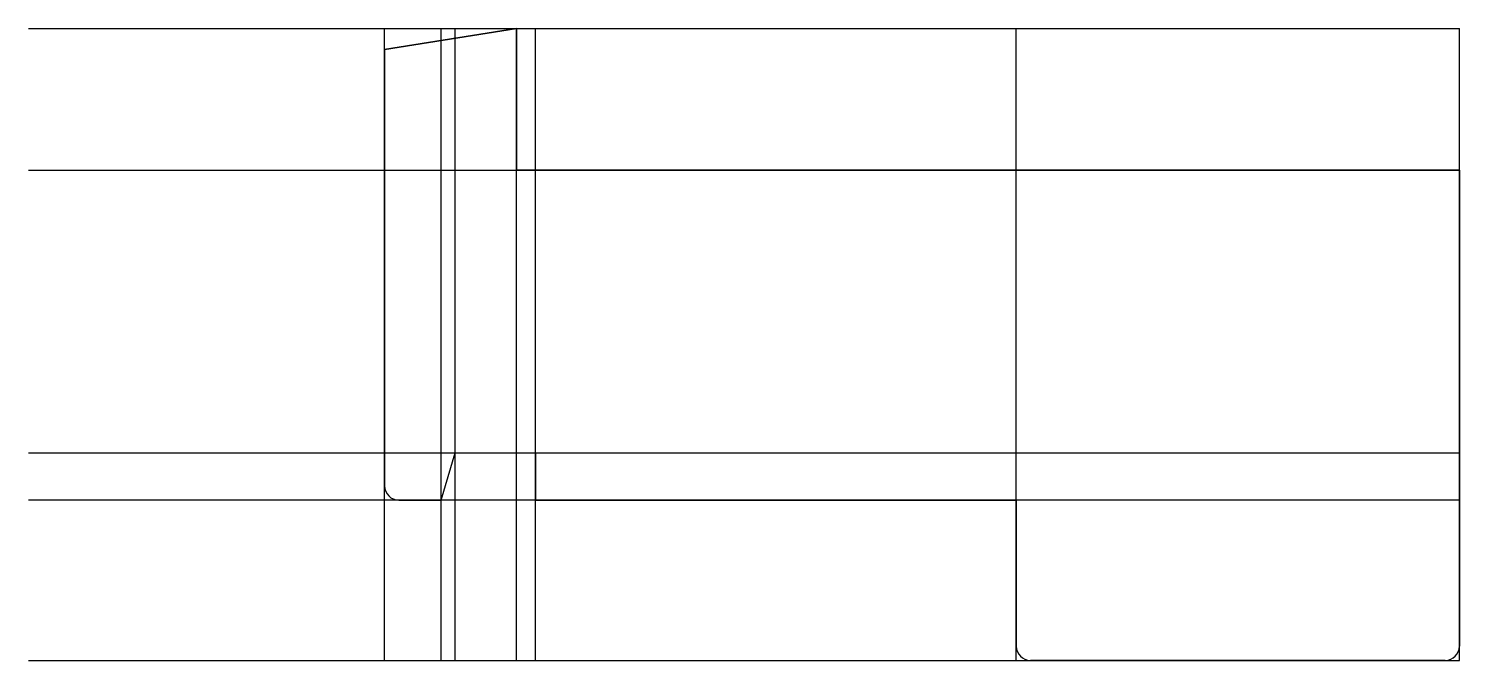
# Model space of a CAD drawing. Extents: x -729 to -577, y 5 to 72.
import ezdxf

# ---------------------------------------------------------------- set-up
doc = ezdxf.new("R2010")
doc.units = 0
doc.layers.get('0').update_dxf_attribs({"linetype": 'CONTINUOUS'})

msp = doc.modelspace()

# ---------------------------------------------------------------- linework, layer by layer
at = {"linetype": 'CONTINUOUS'}
for p, q in [((-728.69, 72.35), (-576.93, 72.35)), ((-690.93, 5.35), (-690.93, 72.35)), ((-676.93, 72.35), (-690.93, 70.13)), ((-690.93, 70.13), (-676.93, 72.35)), ((-684.93, 5.35), (-684.93, 72.35)), ((-683.43, 5.35), (-683.43, 72.35)), ((-676.93, 5.35), (-676.93, 72.35)), ((-676.93, 57.35), (-676.93, 72.35)), ((-676.93, 72.35), (-676.93, 57.35)), ((-674.93, 5.35), (-674.93, 72.35)), ((-623.93, 5.35), (-623.93, 72.35)), ((-576.93, 5.35), (-576.93, 72.35)), ((-690.93, 70.13), (-690.93, 23.85)), ((-690.93, 23.85), (-690.93, 70.13)), ((-728.69, 57.35), (-576.93, 57.35)), ((-576.93, 57.35), (-676.93, 57.35)), ((-676.93, 57.35), (-576.93, 57.35)), ((-576.93, 6.85), (-576.93, 57.35)), ((-576.93, 57.35), (-576.93, 6.85)), ((-728.69, 27.35), (-576.93, 27.35)), ((-684.93, 22.35), (-683.43, 27.35)), ((-684.93, 22.35), (-683.43, 27.35)), ((-683.43, 27.35), (-674.93, 27.35)), ((-683.43, 27.35), (-674.93, 27.35)), ((-674.93, 27.35), (-674.93, 22.35)), ((-674.93, 27.35), (-674.93, 22.35)), ((-576.93, 22.35), (-728.69, 22.35)), ((-689.43, 22.35), (-684.93, 22.35)), ((-689.43, 22.35), (-684.93, 22.35)), ((-674.93, 22.35), (-623.93, 22.35)), ((-674.93, 22.35), (-623.93, 22.35)), ((-623.93, 22.35), (-623.93, 6.85)), ((-623.93, 6.85), (-623.93, 22.35)), ((-728.69, 5.35), (-576.93, 5.35)), ((-622.43, 5.35), (-578.43, 5.35)), ((-578.43, 5.35), (-622.43, 5.35))]:
    msp.add_line(p, q, dxfattribs=at)
for centre, start, end in [((-689.43, 23.85), 180, 270), ((-689.43, 23.85), 180, 270), ((-622.43, 6.85), 180, 270), ((-622.43, 6.85), 180, 270), ((-578.43, 6.85), 270, 0), ((-578.43, 6.85), 270, 0)]:
    msp.add_arc(centre, 1.5, start, end, dxfattribs=at)

doc.saveas('drawing.dxf')
